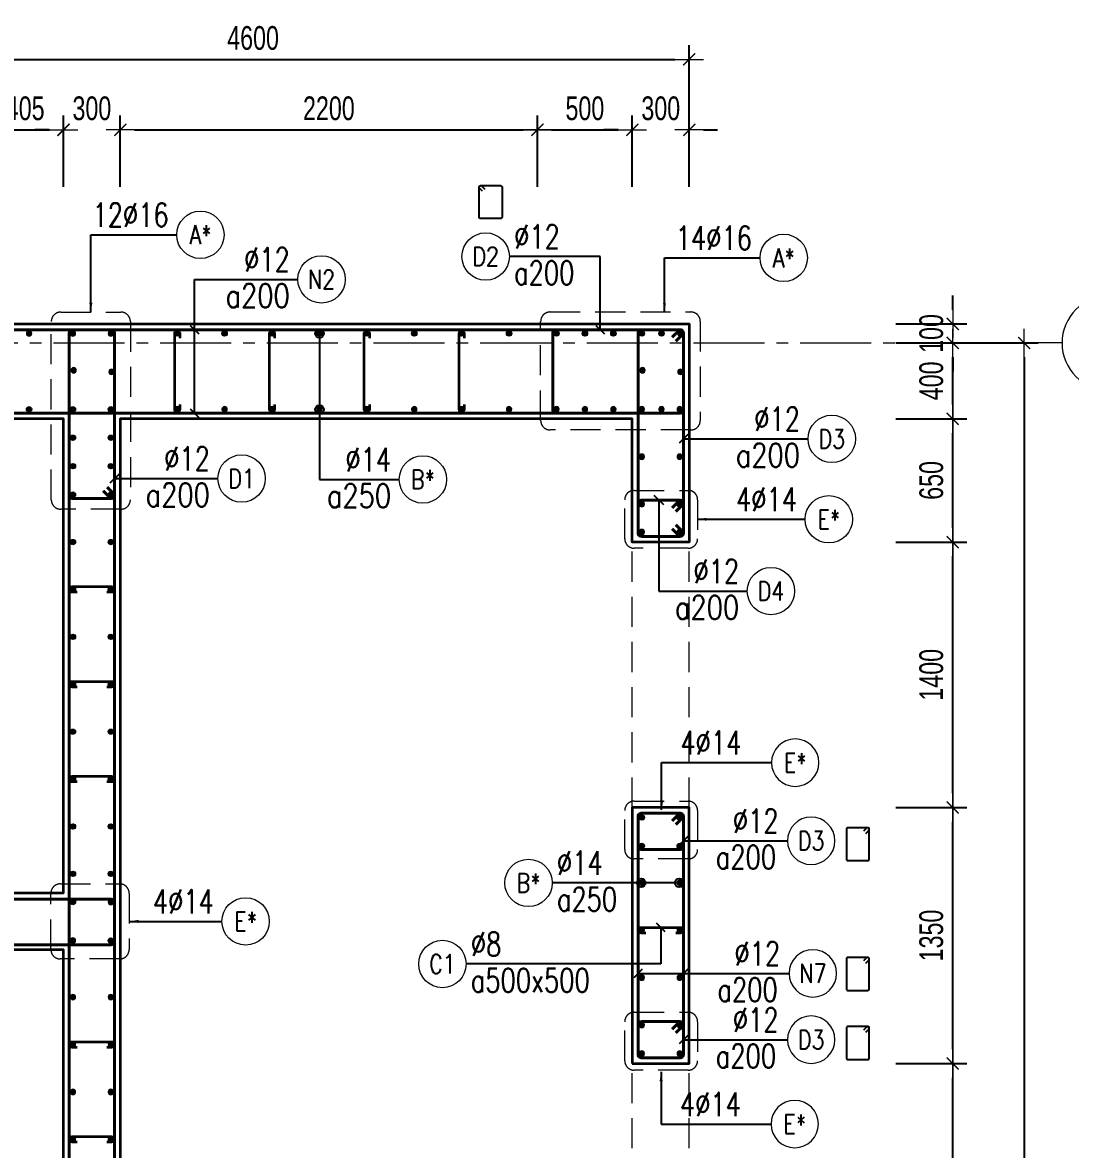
# Model space of a CAD drawing. Header units: millimetres. Extents: x 944027 to 981803, y -83026 to 82675.
# Drawn here: x 970458 to 975984, y -62139 to -56196 of the extents above; entities that cross this region are included whole.
import ezdxf
from ezdxf.enums import TextEntityAlignment as Align

# ---------------------------------------------------------------- set-up
doc = ezdxf.new("R2010")
doc.units = ezdxf.units.MM
doc.header["$MEASUREMENT"] = 0
for name, pattern in [('HIDDEN2', [4.7625, 3.175, -1.5875]), ('HT_Dim Grid$0$CENTER2', [1.125, 0.75, -0.125, 0.125, -0.125]), ('HT_Grid$0$CENTER2', [1.125, 0.75, -0.125, 0.125, -0.125])]:
    doc.linetypes.add(name, pattern=pattern)
doc.layers.get('0').update_dxf_attribs({"lineweight": 20})
doc.layers.get('Defpoints').update_dxf_attribs({"color": 151, "lineweight": 9})
for name, color, linetype, lineweight in [('HT_Dim Grid$0$NDC_S_AXIS', 5, 'HT_Dim Grid$0$CENTER2', 13), ('HT_Dim Grid$0$NDC_S_SYMBOL', 1, 'Continuous', 15), ('HT_Dim Grid$0$NDC_S_TEXT SYMBOL', 7, 'Continuous', 20), ('HT_Grid$0$NDC_S_AXIS', 5, 'HT_Grid$0$CENTER2', 13), ('KC-LEADER', 153, 'Continuous', 18), ('KC-THEP', 6, 'Continuous', 40), ('NDC_S_BEAM', 3, 'HIDDEN2', 20), ('NDC_S_DIM', 1, 'Continuous', 15), ('NDC_S_HIDDEN', 8, 'HIDDEN2', 13), ('NDC_S_LEADER', 1, 'Continuous', 15), ('NDC_S_REBAR', 4, 'Continuous', 35), ('NDC_S_STIRRUP', 4, 'Continuous', 40), ('NDC_S_VN TEXT', 7, 'Continuous', 20), ('NDC_S_WALL', 6, 'Continuous', 35)]:
    doc.layers.add(name, color=color, linetype=linetype, lineweight=lineweight)
doc.layers.add('Ligature', color=1, linetype='Continuous')
doc.styles.add('HT_Dim Grid$0$NDC_ANNO', font='', dxfattribs={"width": 0.8})
doc.styles.add('NDC_ARIAL', font='arial.ttf', dxfattribs={"width": 0.85})
doc.styles.add('NDC_DIM', font='', dxfattribs={"width": 0.75})
doc.styles.add('NDC_EN TXT', font='romans.shx', dxfattribs={"width": 0.8})
doc.styles.get('HT_Dim Grid$0$NDC_ANNO').set_extended_font_data('Dotum')
doc.styles.get('NDC_DIM').set_extended_font_data('Dotum')
doc.dimstyles.new('NDC_1-50', dxfattribs={"dimscale": 50, "dimtxt": 2.5, "dimasz": 1, "dimexe": 1.5, "dimexo": 0, "dimgap": 0.8, "dimtad": 1, "dimdec": 0, "dimdsep": 46, "dimtxsty": 'NDC_ARIAL', "dimblk": 'DIMMARK', "dimcen": 49999.938995, "dimdle": 1.5, "dimclrd": 1, "dimclre": 1, "dimclrt": 3, "dimadec": 0, "dimazin": 0, "dimtfac": 1, "dimtdec": 0, "dimtix": 1, "dimtmove": 2, "dimatfit": 3, "dimfxl": 1, "dimarcsym": 0})
doc.dimstyles.new('NDC_dim_30', dxfattribs={"dimscale": 30, "dimtxt": 2.5, "dimasz": 1.5, "dimexe": 1.5, "dimexo": 2.5, "dimgap": 1, "dimtad": 1, "dimdec": 0, "dimzin": 0, "dimdsep": 46, "dimtxsty": 'NDC_DIM', "dimblk": 'DIMMARK', "dimcen": 0.09, "dimdle": 1.2, "dimclrd": 1, "dimclre": 1, "dimclrt": 3, "dimadec": 0, "dimazin": 0, "dimtfac": 1, "dimtdec": 0, "dimtix": 1, "dimtofl": 0, "dimtmove": 0, "dimatfit": 3, "dimfxl": 6, "dimfxlon": 1, "dimtolj": 1, "dimtzin": 0, "dimarcsym": 0})
doc.dimstyles.new('NDC_dim_50', dxfattribs={"dimscale": 50, "dimtxt": 2.5, "dimasz": 1.5, "dimexe": 1.5, "dimexo": 2.5, "dimgap": 1, "dimtad": 1, "dimdec": 0, "dimzin": 0, "dimdsep": 46, "dimtxsty": 'NDC_DIM', "dimblk": 'DIMMARK', "dimcen": 0.09, "dimdle": 1.2, "dimclrd": 1, "dimclre": 1, "dimclrt": 3, "dimadec": 0, "dimazin": 0, "dimtfac": 1, "dimtdec": 0, "dimtix": 1, "dimtofl": 0, "dimtmove": 0, "dimatfit": 3, "dimfxl": 6, "dimfxlon": 1, "dimtolj": 1, "dimtzin": 0, "dimarcsym": 0})

# ---------------------------------------------------------------- blocks, each defined once
blk = doc.blocks.new('THEP')
at = {"layer": 'KC-LEADER', "color": 6}
blk.add_circle((0, 0), 14, dxfattribs=at)
at = {"layer": 'KC-THEP'}
for p, q in [((-14, 0), (14, 0)), ((9.9, 9.9), (-9.9, -9.9)), ((-9.9, 9.9), (9.9, -9.9)), ((0, 14), (0, -14))]:
    blk.add_line(p, q, dxfattribs=at)
blk = doc.blocks.new('DIMMARK')
at = {"layer": 'NDC_S_DIM', "color": 1}
blk.add_line((-1.5, 0), (1, 0), dxfattribs=at)
at = {"layer": 'NDC_S_DIM', "color": 2, "const_width": 0.1}
blk.add_lwpolyline([(-0.424, -0.424), (0.424, 0.424)], dxfattribs=at)
blk = doc.blocks.new('*U13')
blk.add_circle((-2.5, 0), 2.5)
at = {"layer": 'NDC_S_VN TEXT', "color": 3, "style": 'NDC_EN TXT', "width": 0.75}
blk.add_attdef('DK1', (0.5, 0.85), '', height=2.5, dxfattribs=at)
at = {"layer": 'NDC_S_VN TEXT', "color": 7, "style": 'NDC_EN TXT', "width": 0.8}
blk.add_attdef('SH2', text='', height=2, dxfattribs=at).set_placement((-2.5, 0), align=Align.MIDDLE)
blk = doc.blocks.new('*U11')
blk.add_circle((-2.5, 0), 2.5)
at = {"layer": 'NDC_S_VN TEXT', "color": 3, "style": 'NDC_EN TXT', "width": 0.75}
for tag, p in [('DK1', (0.5, 0.85)), ('KC1', (0.5, -2.97))]:
    blk.add_attdef(tag, p, '', height=2.5, dxfattribs=at)
at = {"layer": 'NDC_S_VN TEXT', "color": 7, "style": 'NDC_EN TXT', "width": 0.8}
blk.add_attdef('SH2', text='', height=2, dxfattribs=at).set_placement((-2.5, 0), align=Align.MIDDLE)
blk = doc.blocks.new('*U12')
blk.add_circle((-2.5, 0), 2.5)
at = {"layer": 'NDC_S_VN TEXT', "color": 3, "style": 'NDC_EN TXT', "width": 0.75}
for tag, p in [('DK1', (0.5, 0.85)), ('KC1', (0.5, -2.97))]:
    blk.add_attdef(tag, p, '', height=2.5, dxfattribs=at)
at = {"layer": 'NDC_S_VN TEXT', "color": 7, "style": 'NDC_EN TXT', "width": 0.8}
blk.add_attdef('SH2', text='', height=2, dxfattribs=at).set_placement((-2.5, 0), align=Align.MIDDLE)
blk = doc.blocks.new('*U9')
blk.add_circle((2.5, 0), 2.5)
at = {"layer": 'NDC_S_VN TEXT', "color": 3, "style": 'NDC_EN TXT', "width": 0.75}
blk.add_attdef('DK2', text='', height=2.5, dxfattribs=at).set_placement((-0.85, 0.85), align=Align.RIGHT)
at = {"layer": 'NDC_S_VN TEXT', "color": 7, "style": 'NDC_EN TXT', "width": 0.8}
blk.add_attdef('SH3', text='', height=2, dxfattribs=at).set_placement((2.5, 0), align=Align.MIDDLE)
blk = doc.blocks.new('*U10')
blk.add_circle((2.5, 0), 2.5)
at = {"layer": 'NDC_S_VN TEXT', "color": 3, "style": 'NDC_EN TXT'}
for tag, width, p in [('DK2', 0.75, (-0.85, 0.85)), ('KC2', 0.8, (-0.85, -2.97))]:
    blk.add_attdef(tag, text='', height=2.5, dxfattribs=dict(at, width=width)).set_placement(p, align=Align.RIGHT)
at = {"layer": 'NDC_S_VN TEXT', "color": 7, "style": 'NDC_EN TXT', "width": 0.8}
blk.add_attdef('SH3', text='', height=2, dxfattribs=at).set_placement((2.5, 0), align=Align.MIDDLE)
blk = doc.blocks.new('*D687')
at = {"layer": 'Defpoints', "color": 0, "transparency": 16777216}
for p in [(973973.1, -61685.4), (975362.6, -61685.4), (973973.1, -63085.4)]:
    blk.add_point(p, dxfattribs=at)
at = {"layer": 'NDC_S_DIM', "color": 1, "lineweight": -2, "transparency": 16777216}
for p, q in [((975062.6, -61685.4), (975437.6, -61685.4)), ((975362.6, -63010.4), (975362.6, -61760.4)), ((975062.6, -63085.4), (975437.6, -63085.4))]:
    blk.add_line(p, q, dxfattribs=at)
at = {"layer": 'NDC_S_DIM', "color": 1, "lineweight": -2, "transparency": 16777216, "xscale": 75, "yscale": 75, "zscale": 75}
for p, rotation in [((975362.6, -61685.4), 90), ((975362.6, -63085.4), 270)]:
    blk.add_blockref('DIMMARK', p, dxfattribs=dict(at, rotation=rotation))
at = {"layer": 'NDC_S_DIM', "color": 3, "transparency": 16777216, "insert": (975250, -62385.4), "char_height": 125, "attachment_point": 5, "rotation": 90, "style": 'NDC_DIM'}
blk.add_mtext('\\A1;1400', dxfattribs=at)
blk = doc.blocks.new('*D688')
at = {"layer": 'Defpoints', "color": 0, "transparency": 16777216}
for p in [(973973.1, -60335.4), (975362.6, -60335.4), (973973.1, -61685.4)]:
    blk.add_point(p, dxfattribs=at)
at = {"layer": 'NDC_S_DIM', "color": 1, "lineweight": -2, "transparency": 16777216}
for p, q in [((975062.6, -60335.4), (975437.6, -60335.4)), ((975362.6, -61610.4), (975362.6, -60410.4)), ((975062.6, -61685.4), (975437.6, -61685.4))]:
    blk.add_line(p, q, dxfattribs=at)
at = {"layer": 'NDC_S_DIM', "color": 1, "lineweight": -2, "transparency": 16777216, "xscale": 75, "yscale": 75, "zscale": 75}
for p, rotation in [((975362.6, -60335.4), 90), ((975362.6, -61685.4), 270)]:
    blk.add_blockref('DIMMARK', p, dxfattribs=dict(at, rotation=rotation))
at = {"layer": 'NDC_S_DIM', "color": 3, "transparency": 16777216, "insert": (975250, -61010.4), "char_height": 125, "attachment_point": 5, "rotation": 90, "style": 'NDC_DIM'}
blk.add_mtext('\\A1;1350', dxfattribs=at)
blk = doc.blocks.new('*D689')
at = {"layer": 'Defpoints', "color": 0, "transparency": 16777216}
for p in [(973973.1, -58935.4), (975362.6, -58935.4), (973973.1, -60335.4)]:
    blk.add_point(p, dxfattribs=at)
at = {"layer": 'NDC_S_DIM', "color": 1, "lineweight": -2, "transparency": 16777216}
for p, q in [((975062.6, -58935.4), (975437.6, -58935.4)), ((975362.6, -60260.4), (975362.6, -59010.4)), ((975062.6, -60335.4), (975437.6, -60335.4))]:
    blk.add_line(p, q, dxfattribs=at)
at = {"layer": 'NDC_S_DIM', "color": 1, "lineweight": -2, "transparency": 16777216, "xscale": 75, "yscale": 75, "zscale": 75}
for p, rotation in [((975362.6, -58935.4), 90), ((975362.6, -60335.4), 270)]:
    blk.add_blockref('DIMMARK', p, dxfattribs=dict(at, rotation=rotation))
at = {"layer": 'NDC_S_DIM', "color": 3, "transparency": 16777216, "insert": (975250, -59635.4), "char_height": 125, "attachment_point": 5, "rotation": 90, "style": 'NDC_DIM'}
blk.add_mtext('\\A1;1400', dxfattribs=at)
blk = doc.blocks.new('*D690')
at = {"layer": 'Defpoints', "color": 0, "transparency": 16777216}
for p in [(973673.1, -58285.4), (975362.6, -58285.4), (973973.1, -58935.4)]:
    blk.add_point(p, dxfattribs=at)
at = {"layer": 'NDC_S_DIM', "color": 1, "lineweight": -2, "transparency": 16777216}
for p, q in [((975062.6, -58285.4), (975437.6, -58285.4)), ((975362.6, -58860.4), (975362.6, -58360.4)), ((975062.6, -58935.4), (975437.6, -58935.4))]:
    blk.add_line(p, q, dxfattribs=at)
at = {"layer": 'NDC_S_DIM', "color": 1, "lineweight": -2, "transparency": 16777216, "xscale": 75, "yscale": 75, "zscale": 75}
for p, rotation in [((975362.6, -58285.4), 90), ((975362.6, -58935.4), 270)]:
    blk.add_blockref('DIMMARK', p, dxfattribs=dict(at, rotation=rotation))
at = {"layer": 'NDC_S_DIM', "color": 3, "transparency": 16777216, "insert": (975250, -58610.4), "char_height": 125, "attachment_point": 5, "rotation": 90, "style": 'NDC_DIM'}
blk.add_mtext('\\A1;650', dxfattribs=at)
blk = doc.blocks.new('*D691')
at = {"layer": 'Defpoints', "color": 0, "transparency": 16777216}
for p in [(973973.1, -57885.4), (975362.6, -57885.4), (973673.1, -58285.4)]:
    blk.add_point(p, dxfattribs=at)
at = {"layer": 'NDC_S_DIM', "color": 1, "lineweight": -2, "transparency": 16777216}
for p, q in [((975062.6, -57885.4), (975437.6, -57885.4)), ((975362.6, -58210.4), (975362.6, -57960.4)), ((975062.6, -58285.4), (975437.6, -58285.4))]:
    blk.add_line(p, q, dxfattribs=at)
at = {"layer": 'NDC_S_DIM', "color": 1, "lineweight": -2, "transparency": 16777216, "xscale": 75, "yscale": 75, "zscale": 75}
for p, rotation in [((975362.6, -57885.4), 90), ((975362.6, -58285.4), 270)]:
    blk.add_blockref('DIMMARK', p, dxfattribs=dict(at, rotation=rotation))
at = {"layer": 'NDC_S_DIM', "color": 3, "transparency": 16777216, "insert": (975250, -58085.4), "char_height": 125, "attachment_point": 5, "rotation": 90, "style": 'NDC_DIM'}
blk.add_mtext('\\A1;400', dxfattribs=at)
blk = doc.blocks.new('*D692')
at = {"layer": 'Defpoints', "color": 0, "transparency": 16777216}
for p in [(974031.7, -57885.4), (973973.1, -66885.4), (975739.1, -66885.4)]:
    blk.add_point(p, dxfattribs=at)
at = {"layer": 'NDC_S_DIM', "color": 1, "lineweight": -2, "transparency": 16777216}
for p, q in [((975439.1, -57885.4), (975814.1, -57885.4)), ((975739.1, -57960.4), (975739.1, -66810.4)), ((975439.1, -66885.4), (975814.1, -66885.4))]:
    blk.add_line(p, q, dxfattribs=at)
at = {"layer": 'NDC_S_DIM', "color": 1, "lineweight": -2, "transparency": 16777216, "xscale": 75, "yscale": 75, "zscale": 75}
for p, rotation in [((975739.1, -57885.4), 90), ((975739.1, -66885.4), 270)]:
    blk.add_blockref('DIMMARK', p, dxfattribs=dict(at, rotation=rotation))
at = {"layer": 'NDC_S_DIM', "color": 3, "transparency": 16777216, "insert": (975626.5, -62385.4), "char_height": 125, "attachment_point": 5, "rotation": 90, "style": 'NDC_DIM'}
blk.add_mtext('\\A1;9000', dxfattribs=at)
blk = doc.blocks.new('*D694')
at = {"layer": 'Defpoints', "color": 0, "transparency": 16777216}
for p in [(970973.1, -56761.2), (970673.1, -58285.4), (970973.1, -58285.4)]:
    blk.add_point(p, dxfattribs=at)
at = {"layer": 'NDC_S_DIM', "color": 1, "lineweight": -2, "transparency": 16777216}
for p, q in [((970673.1, -57061.2), (970673.1, -56686.2)), ((970973.1, -57061.2), (970973.1, -56686.2)), ((970598.1, -56761.2), (970523.1, -56761.2)), ((971048.1, -56761.2), (971123.1, -56761.2))]:
    blk.add_line(p, q, dxfattribs=at)
at = {"layer": 'NDC_S_DIM', "color": 1, "lineweight": -2, "transparency": 16777216, "xscale": 75, "yscale": 75, "zscale": 75}
blk.add_blockref('DIMMARK', (970673.1, -56761.2), dxfattribs=at)
at = {"layer": 'NDC_S_DIM', "color": 1, "lineweight": -2, "transparency": 16777216, "xscale": 75, "yscale": 75, "zscale": 75, "rotation": 180}
blk.add_blockref('DIMMARK', (970973.1, -56761.2), dxfattribs=at)
at = {"layer": 'NDC_S_DIM', "color": 3, "transparency": 16777216, "insert": (970823.1, -56648.6), "char_height": 125, "attachment_point": 5, "style": 'NDC_DIM'}
blk.add_mtext('\\A1;300', dxfattribs=at)
blk = doc.blocks.new('*D695')
at = {"layer": 'Defpoints', "color": 0, "transparency": 16777216}
for p in [(973172.7, -56761.2), (973172.7, -58033.1), (970973.1, -58285.4)]:
    blk.add_point(p, dxfattribs=at)
at = {"layer": 'NDC_S_DIM', "color": 1, "lineweight": -2, "transparency": 16777216}
for p, q in [((970973.1, -57061.2), (970973.1, -56686.2)), ((973172.7, -57061.2), (973172.7, -56686.2)), ((971048.1, -56761.2), (973097.7, -56761.2))]:
    blk.add_line(p, q, dxfattribs=at)
at = {"layer": 'NDC_S_DIM', "color": 1, "lineweight": -2, "transparency": 16777216, "xscale": 75, "yscale": 75, "zscale": 75, "rotation": 180}
blk.add_blockref('DIMMARK', (970973.1, -56761.2), dxfattribs=at)
at = {"layer": 'NDC_S_DIM', "color": 1, "lineweight": -2, "transparency": 16777216, "xscale": 75, "yscale": 75, "zscale": 75}
blk.add_blockref('DIMMARK', (973172.7, -56761.2), dxfattribs=at)
at = {"layer": 'NDC_S_DIM', "color": 3, "transparency": 16777216, "insert": (972072.9, -56648.6), "char_height": 125, "attachment_point": 5, "style": 'NDC_DIM'}
blk.add_mtext('\\A1;2200', dxfattribs=at)
blk = doc.blocks.new('*D696')
at = {"layer": 'Defpoints', "color": 0, "transparency": 16777216}
for p in [(973673.1, -56761.2), (973172.7, -58033.1), (973673.1, -58285.4)]:
    blk.add_point(p, dxfattribs=at)
at = {"layer": 'NDC_S_DIM', "color": 1, "lineweight": -2, "transparency": 16777216}
for p, q in [((973172.7, -57061.2), (973172.7, -56686.2)), ((973673.1, -57061.2), (973673.1, -56686.2)), ((973247.7, -56761.2), (973598.1, -56761.2))]:
    blk.add_line(p, q, dxfattribs=at)
at = {"layer": 'NDC_S_DIM', "color": 1, "lineweight": -2, "transparency": 16777216, "xscale": 75, "yscale": 75, "zscale": 75, "rotation": 180}
blk.add_blockref('DIMMARK', (973172.7, -56761.2), dxfattribs=at)
at = {"layer": 'NDC_S_DIM', "color": 1, "lineweight": -2, "transparency": 16777216, "xscale": 75, "yscale": 75, "zscale": 75}
blk.add_blockref('DIMMARK', (973673.1, -56761.2), dxfattribs=at)
at = {"layer": 'NDC_S_DIM', "color": 3, "transparency": 16777216, "insert": (973422.9, -56648.6), "char_height": 125, "attachment_point": 5, "style": 'NDC_DIM'}
blk.add_mtext('\\A1;500', dxfattribs=at)
blk = doc.blocks.new('*D697')
at = {"layer": 'Defpoints', "color": 0, "transparency": 16777216}
for p in [(973973.1, -56761.2), (973973.1, -57785.4), (973673.1, -58285.4)]:
    blk.add_point(p, dxfattribs=at)
at = {"layer": 'NDC_S_DIM', "color": 1, "lineweight": -2, "transparency": 16777216}
for p, q in [((973673.1, -57061.2), (973673.1, -56686.2)), ((973973.1, -57061.2), (973973.1, -56686.2)), ((973598.1, -56761.2), (973523.1, -56761.2)), ((974048.1, -56761.2), (974123.1, -56761.2))]:
    blk.add_line(p, q, dxfattribs=at)
at = {"layer": 'NDC_S_DIM', "color": 1, "lineweight": -2, "transparency": 16777216, "xscale": 75, "yscale": 75, "zscale": 75}
blk.add_blockref('DIMMARK', (973673.1, -56761.2), dxfattribs=at)
at = {"layer": 'NDC_S_DIM', "color": 1, "lineweight": -2, "transparency": 16777216, "xscale": 75, "yscale": 75, "zscale": 75, "rotation": 180}
blk.add_blockref('DIMMARK', (973973.1, -56761.2), dxfattribs=at)
at = {"layer": 'NDC_S_DIM', "color": 3, "transparency": 16777216, "insert": (973823.1, -56648.6), "char_height": 125, "attachment_point": 5, "style": 'NDC_DIM'}
blk.add_mtext('\\A1;300', dxfattribs=at)
blk = doc.blocks.new('*D702')
at = {"layer": 'Defpoints', "color": 0, "transparency": 16777216}
for p in [(970674.1, -56761.2), (970268.8, -57969.2), (970674.1, -58285.4)]:
    blk.add_point(p, dxfattribs=at)
at = {"layer": 'NDC_S_DIM', "color": 1, "lineweight": -2, "transparency": 16777216}
for p, q in [((970268.8, -57061.2), (970268.8, -56686.2)), ((970674.1, -57061.2), (970674.1, -56686.2)), ((970343.8, -56761.2), (970599.1, -56761.2))]:
    blk.add_line(p, q, dxfattribs=at)
at = {"layer": 'NDC_S_DIM', "color": 1, "lineweight": -2, "transparency": 16777216, "xscale": 75, "yscale": 75, "zscale": 75, "rotation": 180}
blk.add_blockref('DIMMARK', (970268.8, -56761.2), dxfattribs=at)
at = {"layer": 'NDC_S_DIM', "color": 1, "lineweight": -2, "transparency": 16777216, "xscale": 75, "yscale": 75, "zscale": 75}
blk.add_blockref('DIMMARK', (970674.1, -56761.2), dxfattribs=at)
at = {"layer": 'NDC_S_DIM', "color": 3, "transparency": 16777216, "insert": (970471.5, -56648.6), "char_height": 125, "attachment_point": 5, "style": 'NDC_DIM'}
blk.add_mtext('\\A1;405', dxfattribs=at)
blk = doc.blocks.new('*D664')
at = {"layer": 'Defpoints', "color": 0, "ltscale": 200, "transparency": 16777216}
for p in [(973973.1, -56390.1), (969373.1, -57622), (973973.1, -57785.4)]:
    blk.add_point(p, dxfattribs=at)
at = {"layer": 'NDC_S_DIM', "color": 1, "lineweight": -2, "ltscale": 200, "transparency": 16777216}
for p, q in [((969373.1, -56690.1), (969373.1, -56315.1)), ((973973.1, -56690.1), (973973.1, -56315.1)), ((969448.1, -56390.1), (973898.1, -56390.1))]:
    blk.add_line(p, q, dxfattribs=at)
at = {"layer": 'NDC_S_DIM', "color": 1, "lineweight": -2, "ltscale": 200, "transparency": 16777216, "xscale": 75, "yscale": 75, "zscale": 75, "rotation": 180}
blk.add_blockref('DIMMARK', (969373.1, -56390.1), dxfattribs=at)
at = {"layer": 'NDC_S_DIM', "color": 1, "lineweight": -2, "ltscale": 200, "transparency": 16777216, "xscale": 75, "yscale": 75, "zscale": 75}
blk.add_blockref('DIMMARK', (973973.1, -56390.1), dxfattribs=at)
at = {"layer": 'NDC_S_DIM', "color": 3, "ltscale": 200, "transparency": 16777216, "insert": (971673.1, -56277.6), "char_height": 125, "attachment_point": 5, "style": 'NDC_DIM'}
blk.add_mtext('\\A1;4600', dxfattribs=at)
blk = doc.blocks.new('*U22')
at = {"layer": 'HT_Dim Grid$0$NDC_S_SYMBOL'}
blk.add_line((5, 0), (9, 0), dxfattribs=at)
blk.add_circle((0, 0), 5, dxfattribs=at)
at = {"layer": 'HT_Dim Grid$0$NDC_S_TEXT SYMBOL', "color": 7, "style": 'HT_Dim Grid$0$NDC_ANNO', "width": 0.8}
blk.add_attdef('GRID', text='', height=4, rotation=270, dxfattribs=at).set_placement((0, 0), align=Align.MIDDLE)
blk = doc.blocks.new('*D669')
at = {"layer": 'Defpoints', "color": 0, "ltscale": 200, "transparency": 16777216}
for p in [(973973.1, -57785.4), (975362.6, -57785.4), (973973.1, -57885.4)]:
    blk.add_point(p, dxfattribs=at)
at = {"layer": 'NDC_S_DIM', "color": 1, "lineweight": -2, "ltscale": 200, "transparency": 16777216}
for p, q in [((975362.6, -57710.4), (975362.6, -57635.4)), ((975062.6, -57785.4), (975437.6, -57785.4)), ((975062.6, -57885.4), (975437.6, -57885.4)), ((975362.6, -57960.4), (975362.6, -58035.4))]:
    blk.add_line(p, q, dxfattribs=at)
at = {"layer": 'NDC_S_DIM', "color": 1, "lineweight": -2, "ltscale": 200, "transparency": 16777216, "xscale": 75, "yscale": 75, "zscale": 75}
for p, rotation in [((975362.6, -57785.4), 270), ((975362.6, -57885.4), 90)]:
    blk.add_blockref('DIMMARK', p, dxfattribs=dict(at, rotation=rotation))
at = {"layer": 'NDC_S_DIM', "color": 3, "ltscale": 200, "transparency": 16777216, "insert": (975250, -57835.4), "char_height": 125, "attachment_point": 5, "rotation": 90, "style": 'NDC_DIM'}
blk.add_mtext('\\A1;100', dxfattribs=at)

msp = doc.modelspace()

# ---------------------------------------------------------------- linework, layer by layer
at = {"layer": 'HT_Grid$0$NDC_S_AXIS', "ltscale": 500}
msp.add_line((965557.6, -57885.4), (975739.1, -57885.4), dxfattribs=at)
at = {"layer": 'Ligature'}
for points in [[(972883.5, -57085.4), (972867.5, -57069.5, -0.668179), (972873.3, -57055.5), (972977.9, -57055.5, -0.414214), (972986.1, -57063.7), (972986.1, -57220.8, -0.414214), (972977.9, -57229), (972873.3, -57229, -0.414214), (972865.1, -57220.8), (972865.1, -57063.7, -0.668179), (972879.1, -57057.9), (972895, -57073.9)], [(974904.3, -60471.9), (974920.3, -60456, 0.668179), (974914.5, -60442), (974809.9, -60442, 0.414214), (974801.7, -60450.2), (974801.7, -60607.3, 0.414214), (974809.9, -60615.5), (974914.5, -60615.5, 0.414214), (974922.7, -60607.3), (974922.7, -60450.2, 0.668179), (974908.7, -60444.4), (974892.8, -60460.4)], [(974904.3, -61156.4), (974920.3, -61140.4, 0.668179), (974914.5, -61126.4), (974809.9, -61126.4, 0.414214), (974801.7, -61134.6), (974801.7, -61291.7, 0.414214), (974809.9, -61299.9), (974914.5, -61299.9, 0.414214), (974922.7, -61291.7), (974922.7, -61134.6, 0.668179), (974908.7, -61128.8), (974892.7, -61144.8)], [(974904.3, -61521), (974920.3, -61505, 0.668179), (974914.5, -61491), (974809.9, -61491, 0.414214), (974801.7, -61499.2), (974801.7, -61656.3, 0.414214), (974809.9, -61664.5), (974914.5, -61664.5, 0.414214), (974922.7, -61656.3), (974922.7, -61499.2, 0.668179), (974908.7, -61493.4), (974892.7, -61509.4)]]:
    msp.add_lwpolyline(points, format="xyb", dxfattribs=at)
at = {"layer": 'NDC_S_BEAM', "ltscale": 50}
for p, q in [((973673.1, -60335.4), (973673.1, -58935.4)), ((973973.1, -60335.4), (973973.1, -58935.4)), ((973673.1, -63085.4), (973673.1, -61685.4)), ((973973.1, -63085.4), (973973.1, -61685.4))]:
    msp.add_line(p, q, dxfattribs=at)
at = {"layer": 'NDC_S_HIDDEN', "ltscale": 50}
for points in [[(970659, -57722.7), (970976.2, -57722.7, -0.414214), (971026.2, -57772.7), (971026.2, -58712, -0.414214), (970976.2, -58762), (970659, -58762, -0.414214), (970609, -58712), (970609, -57772.7, -0.414214)], [(973239.7, -57722.1), (973981.7, -57722.1, -0.414214), (974031.7, -57772.1), (974031.7, -58294.1, -0.414214), (973981.7, -58344.1), (973239.7, -58344.1, -0.414214), (973189.7, -58294.1), (973189.7, -57772.1, -0.414214)], [(973682.9, -58662.8), (973967.6, -58662.8, -0.414214), (974017.6, -58712.8), (974017.6, -58917.8, -0.414214), (973967.6, -58967.8), (973682.9, -58967.8, -0.414214), (973632.9, -58917.8), (973632.9, -58712.8, -0.414214)], [(973682.9, -60301.9), (973967.6, -60301.9, -0.414214), (974017.6, -60351.9), (974017.6, -60556.9, -0.414214), (973967.6, -60606.9), (973682.9, -60606.9, -0.414214), (973632.9, -60556.9), (973632.9, -60351.9, -0.414214)], [(970656.8, -60738.2), (970969.9, -60738.2, -0.414214), (971019.9, -60788.2), (971019.9, -61084.1, -0.414214), (970969.9, -61134.1), (970656.8, -61134.1, -0.414214), (970606.8, -61084.1), (970606.8, -60788.2, -0.414214)], [(973682.9, -61415.6), (973967.6, -61415.6, -0.414214), (974017.6, -61465.6), (974017.6, -61670.6, -0.414214), (973967.6, -61720.6), (973682.9, -61720.6, -0.414214), (973632.9, -61670.6), (973632.9, -61465.6, -0.414214)]]:
    msp.add_lwpolyline(points, format="xyb", close=True, dxfattribs=at)
at = {"layer": 'NDC_S_REBAR'}
for points in [[(971288.1, -57860.4), (971288.1, -57835.4, 1), (971258.1, -57835.4), (971258.1, -58235.4, 1), (971288.1, -58235.4), (971288.1, -58210.4)], [(971788.1, -57860.4), (971788.1, -57835.4, 1), (971758.1, -57835.4), (971758.1, -58235.4, 1), (971788.1, -58235.4), (971788.1, -58210.4)], [(972288.1, -57860.4), (972288.1, -57835.4, 1), (972258.1, -57835.4), (972258.1, -58235.4, 1), (972288.1, -58235.4), (972288.1, -58210.4)], [(972788.1, -57860.4), (972788.1, -57835.4, 1), (972758.1, -57835.4), (972758.1, -58235.4, 1), (972788.1, -58235.4), (972788.1, -58210.4)], [(970744.7, -59200.4), (970719.7, -59200.4, -1), (970719.7, -59170.4), (970926.7, -59170.4, -1), (970926.7, -59200.4), (970901.7, -59200.4)], [(970744.7, -59700.4), (970719.7, -59700.4, -1), (970719.7, -59670.4), (970926.7, -59670.4, -1), (970926.7, -59700.4), (970901.7, -59700.4)], [(970744.7, -60200.4), (970719.7, -60200.4, -1), (970719.7, -60170.4), (970926.7, -60170.4, -1), (970926.7, -60200.4), (970901.7, -60200.4)], [(973744.7, -60997.8), (973719.7, -60997.8, -1), (973719.7, -60967.8), (973926.7, -60967.8, -1), (973926.7, -60997.8), (973901.7, -60997.8)], [(970744.7, -61600.4), (970719.7, -61600.4, -1), (970719.7, -61570.4), (970926.7, -61570.4, -1), (970926.7, -61600.4), (970901.7, -61600.4)], [(970744.7, -62100.4), (970719.7, -62100.4, -1), (970719.7, -62070.4), (970926.7, -62070.4, -1), (970926.7, -62100.4), (970901.7, -62100.4)]]:
    msp.add_lwpolyline(points, format="xyb", dxfattribs=at)
at = {"layer": 'NDC_S_STIRRUP'}
for points in [[(970358.8, -58215.4), (970318.8, -58255.4, -0.414214), (970298.8, -58235.4), (970298.8, -57835.4, -0.414214), (970318.8, -57815.4), (973923.1, -57815.4, -0.414214), (973943.1, -57835.4), (973943.1, -58235.4, -0.414214), (973923.1, -58255.4), (970318.8, -58255.4, -0.414214), (970298.8, -58235.4), (970338.8, -58195.4)], [(970903.1, -66895.4), (970943.1, -66935.4, -0.414214), (970923.1, -66955.4), (970723.1, -66955.4, -0.414214), (970703.1, -66935.4), (970703.1, -57835.4, -0.414214), (970723.1, -57815.4), (970923.1, -57815.4, -0.414214), (970943.1, -57835.4), (970943.1, -66935.4, -0.414214), (970923.1, -66955.4), (970883.1, -66915.4)], [(970903.2, -58645.4), (970943.2, -58685.4, -0.414214), (970923.2, -58705.4), (970723.2, -58705.4, -0.414214), (970703.2, -58685.4), (970703.1, -57835.4, -0.414214), (970723.1, -57815.4), (970923.1, -57815.4, -0.414214), (970943.1, -57835.4), (970943.2, -58685.4, -0.414214), (970923.2, -58705.4), (970883.2, -58665.4)], [(973883.1, -57855.4), (973923.1, -57815.4, -0.414214), (973943.1, -57835.4), (973943.1, -58235.4, -0.414214), (973923.1, -58255.4), (973273.1, -58255.4, -0.414214), (973253.1, -58235.4), (973253.1, -57835.4, -0.414214), (973273.1, -57815.4), (973923.1, -57815.4, -0.414214), (973943.1, -57835.4), (973903.1, -57875.4)], [(973903.2, -58845.4), (973943.2, -58885.4, -0.414214), (973923.2, -58905.4), (973723.2, -58905.4, -0.414214), (973703.2, -58885.4), (973703.1, -57835.4, -0.414214), (973723.1, -57815.4), (973923.1, -57815.4, -0.414214), (973943.1, -57835.4), (973943.2, -58885.4, -0.414214), (973923.2, -58905.4), (973883.2, -58865.4)], [(973903.1, -58774.5), (973943.1, -58734.5, 0.414214), (973923.1, -58714.5), (973723.1, -58714.5, 0.414214), (973703.1, -58734.5), (973703.1, -58885.4, 0.414214), (973723.1, -58905.4), (973923.1, -58905.4, 0.414214), (973943.1, -58885.4), (973943.1, -58734.5, 0.414214), (973923.1, -58714.5), (973883.1, -58754.5)], [(973903.2, -60425.4), (973943.2, -60385.4, 0.414214), (973923.2, -60365.4), (973723.2, -60365.4, 0.414214), (973703.2, -60385.4), (973703.1, -61635.4, 0.414214), (973723.1, -61655.4), (973923.1, -61655.4, 0.414214), (973943.1, -61635.4), (973943.2, -60385.4, 0.414214), (973923.2, -60365.4), (973883.2, -60405.4)], [(973903.1, -60425.4), (973943.1, -60385.4, 0.414214), (973923.1, -60365.4), (973723.1, -60365.4, 0.414214), (973703.1, -60385.4), (973703.1, -60536.4, 0.414214), (973723.1, -60556.4), (973923.1, -60556.4, 0.414214), (973943.1, -60536.4), (973943.1, -60385.4, 0.414214), (973923.1, -60365.4), (973883.1, -60405.4)], [(967763.1, -61018.9), (967723.1, -61058.9, -0.414214), (967703.1, -61038.9), (967703.1, -60838.9, -0.414214), (967723.1, -60818.9), (970923.1, -60818.9, -0.414214), (970943.1, -60838.9), (970943.1, -61038.9, -0.414358), (970923.1, -61058.9), (967723.1, -61058.9, -0.414214), (967703.1, -61038.9), (967743.1, -60998.9)], [(973903.1, -61524.5), (973943.1, -61484.5, 0.414214), (973923.1, -61464.5), (973723.1, -61464.5, 0.414214), (973703.1, -61484.5), (973703.1, -61635.4, 0.414214), (973723.1, -61655.4), (973923.1, -61655.4, 0.414214), (973943.1, -61635.4), (973943.1, -61484.5, 0.414214), (973923.1, -61464.5), (973883.1, -61504.5)]]:
    msp.add_lwpolyline(points, format="xyb", dxfattribs=at)
at = {"layer": 'NDC_S_WALL', "ltscale": 10}
msp.add_lwpolyline([(970673.1, -66485.4), (970673.1, -61085.4), (967973.1, -61085.4), (967973.1, -61735.4), (967673.1, -61735.4), (967673.1, -57785.4), (969473.1, -57785.4), (969473.1, -58285.4), (967973.1, -58285.4), (967973.1, -60785.4), (970673.1, -60785.4), (970673.1, -58285.4), (970273.1, -58285.4), (970273.1, -57785.4), (973973.1, -57785.4), (973973.1, -58935.4), (973673.1, -58935.4), (973673.1, -58285.4), (970973.1, -58285.4), (970973.1, -66485.4)], dxfattribs=at)
msp.add_lwpolyline([(973673.1, -61685.4), (973973.1, -61685.4), (973973.1, -60335.4), (973673.1, -60335.4)], close=True, dxfattribs=at)

# ---------------------------------------------------------------- block references
at = {"layer": 'HT_Dim Grid$0$NDC_S_AXIS'}
ref = msp.add_blockref('*U22', (976189.1, -57885.4), dxfattribs=dict(at, xscale=-50, yscale=50, zscale=50))
ref.add_attrib('GRID', 'Y4', dxfattribs={"layer": 'HT_Dim Grid$0$NDC_S_TEXT SYMBOL', "color": 7, "height": 200, "style": 'HT_Dim Grid$0$NDC_ANNO', "width": 0.8}).set_placement((976189.1, -57885.4), align=Align.MIDDLE)
at = {"layer": 'KC-THEP', "xscale": -1}
for p, rotation in [((970491.9, -57835.4), 170.331435563619), ((970723.2, -57835.4), 350.3314355636191), ((970923.2, -57835.4), 350.3314355636191), ((973926.6, -57835.4), 170.331435563619), ((970726.8, -58029.3), 350.3314355636191), ((970926.8, -58037.8), 350.3314355636191), ((973726.6, -58029.3), 350.3314355636191), ((973926.6, -58037.8), 350.3314355636191), ((971273.1, -58235.4), 170.331435563619), ((971523.1, -58235.4), 170.331435563619), ((971773.1, -58235.4), 170.331435563619), ((972023.1, -58235.4), 170.331435563619), ((972273.1, -58235.4), 170.331435563619), ((972523.1, -58235.4), 170.331435563619), ((972773.1, -58235.4), 170.331435563619), ((973023.1, -58235.4), 170.331435563619), ((973273.1, -58235.4), 170.331435563619), ((973423.1, -58235.4), 170.331435563619), ((973573.1, -58235.4), 170.331435563619), ((973723.1, -58235.4), 170.331435563619), ((973826.9, -58235.4), 170.331435563619), ((973923.1, -58235.4), 170.331435563619), ((973723.1, -58485.4), 170.331435563619), ((973923.1, -58485.4), 170.331435563619), ((973723.1, -58735.4), 170.331435563619), ((973923.1, -58735.4), 170.331435563619), ((973723.1, -58882.8), 170.331435563619), ((973923.1, -58882.8), 170.331435563619), ((973723.1, -60732.8), 170.331435563619), ((973923.1, -60732.8), 170.331435563619), ((970923.1, -60834.2), 170.331435563619), ((973723.1, -60982.8), 170.331435563619), ((973923.1, -60982.8), 170.331435563619), ((970723.1, -61037), 170.331435563619), ((973723.1, -61232.8), 170.331435563619), ((973923.1, -61232.8), 170.331435563619), ((970723.1, -61335.4), 350.3314355636191), ((970923.1, -61335.4), 350.3314355636191), ((973723.1, -61482.8), 170.331435563619), ((973923.1, -61482.8), 170.331435563619), ((970723.1, -61585.4), 350.3314355636191), ((970923.1, -61585.4), 350.3314355636191), ((973723.1, -61632.8), 170.331435563619), ((973923.1, -61632.8), 170.331435563619), ((970723.1, -61835.4), 350.3314355636191), ((970923.1, -61835.4), 350.3314355636191), ((970723.1, -62085.4), 350.3314355636191), ((970923.1, -62085.4), 350.3314355636191)]:
    msp.add_blockref('THEP', p, dxfattribs=dict(at, rotation=rotation))
at = {"layer": 'KC-THEP'}
for p, rotation in [((971273.1, -57835.4), 9.668564436380946), ((971523.1, -57835.4), 9.668564436380946), ((971773.1, -57835.4), 9.668564436380946), ((972023.1, -57835.4), 9.668564436380946), ((972273.1, -57835.4), 9.668564436380946), ((972523.1, -57835.4), 9.668564436380946), ((972773.1, -57835.4), 9.668564436380946), ((973023.1, -57835.4), 9.668564436380946), ((973273.1, -57835.4), 9.668564436380946), ((973423.1, -57835.4), 9.668564436380946), ((973573.1, -57835.4), 9.668564436380946), ((973723.1, -57835.4), 9.668564436380946), ((973826.9, -57835.4), 9.668564436380946), ((970491.9, -58235.4), 9.668564436380946), ((970723.2, -58235.4), 189.6685644363809), ((970923.2, -58235.4), 189.6685644363809), ((970723.1, -58385.4), 189.6685644363809), ((970923.1, -58385.4), 189.6685644363809), ((970723.1, -58535.4), 189.6685644363809), ((970923.1, -58535.4), 189.6685644363809), ((970723.1, -58685.4), 189.6685644363807), ((970923.1, -58685.4), 189.6685644363807), ((970723.1, -58935.4), 189.6685644363807), ((970923.1, -58935.4), 189.6685644363807), ((970723.1, -59185.4), 189.6685644363807), ((970923.1, -59185.4), 189.6685644363807), ((970723.1, -59435.4), 189.6685644363807), ((970923.1, -59435.4), 189.6685644363807), ((970723.1, -59685.4), 189.6685644363807), ((970923.1, -59685.4), 189.6685644363807), ((970723.1, -59935.4), 189.6685644363807), ((970923.1, -59935.4), 189.6685644363807), ((970723.1, -60185.4), 189.6685644363807), ((970923.1, -60185.4), 189.6685644363807), ((973723.1, -60388), 9.668564436380926), ((973923.1, -60388), 9.668564436380926), ((970723.1, -60435.4), 189.6685644363807), ((970923.1, -60435.4), 189.6685644363807), ((973723.1, -60538), 9.668564436380926), ((973923.1, -60538), 9.668564436380926), ((970723.1, -60685.4), 189.6685644363807), ((970923.1, -60685.4), 189.6685644363807), ((970723.1, -60833.9), 9.668564436380898), ((970923.1, -61037.3), 9.66856443638095)]:
    msp.add_blockref('THEP', p, dxfattribs=dict(at, rotation=rotation))
at = {"layer": 'NDC_S_VN TEXT', "xscale": 50, "yscale": 50, "zscale": 50}
for name, p, values in [('*U9', (971270.6, -57315), {'SH3': 'A*', 'DK2': '12%%C16'}), ('*U11', (973024.7, -57429.5), {'SH2': 'D2', 'DK1': '%%C12', 'KC1': 'a200'}), ('*U9', (974346.4, -57436.6), {'SH3': 'A*', 'DK2': '14%%C16'}), ('*U10', (971909.3, -57550.2), {'SH3': 'N2', 'DK2': '%%C12', 'KC2': 'a200'}), ('*U10', (974599.9, -58391.3), {'SH3': 'D3', 'DK2': '%%C12', 'KC2': 'a200'}), ('*U10', (971487.8, -58600.5), {'SH3': 'D1', 'DK2': '%%C12', 'KC2': 'a200'}), ('*U10', (972443.7, -58605.4), {'SH3': 'B*', 'DK2': '%%C14', 'KC2': 'a250'}), ('*U9', (974584.1, -58815.3), {'SH3': 'E*', 'DK2': '4%%C14'}), ('*U10', (974279.1, -59194.1), {'SH3': 'D4', 'DK2': '%%C12', 'KC2': 'a200'}), ('*U11', (973250.7, -60733), {'SH2': 'B*', 'DK1': '%%C14', 'KC1': 'a250'}), ('*U9', (971508.7, -60936.2), {'SH3': 'E*', 'DK2': '4%%C14'}), ('*U12', (972796.7, -61160.7), {'SH2': 'C1', 'DK1': '%%c8', 'KC1': 'a500x500'})]:
    msp.add_blockref(name, p, dxfattribs=at).add_auto_attribs(values)
at = {"layer": 'NDC_S_VN TEXT'}
ref = msp.add_blockref('*U13', (974407, -60098.9), dxfattribs=dict(at, xscale=-50, yscale=50, zscale=50))
ref.add_attrib('SH2', 'E*', dxfattribs={"color": 7, "height": 100, "style": 'NDC_EN TXT', "width": 0.8}).set_placement((974532, -60098.9), align=Align.MIDDLE)
ref.add_attrib('DK1', '4%%C14', (973926.6, -60056.7), dxfattribs={"color": 3, "height": 125, "style": 'NDC_EN TXT', "width": 0.75})
ref = msp.add_blockref('*U11', (974491.4, -60510.9), dxfattribs=dict(at, xscale=-50, yscale=50, zscale=50))
ref.add_attrib('SH2', 'D3', dxfattribs={"color": 7, "height": 100, "style": 'NDC_EN TXT', "width": 0.8}).set_placement((974616.4, -60510.9), align=Align.MIDDLE)
ref.add_attrib('DK1', '%%C12', (974203, -60468.6), dxfattribs={"color": 3, "height": 125, "style": 'NDC_EN TXT', "width": 0.75})
ref.add_attrib('KC1', 'a200', (974113.7, -60659.5), dxfattribs={"color": 3, "height": 125, "style": 'NDC_EN TXT', "width": 0.75})
ref = msp.add_blockref('*U11', (974500, -61210.3), dxfattribs=dict(at, xscale=-50, yscale=50, zscale=50))
ref.add_attrib('SH2', 'N7', dxfattribs={"color": 7, "height": 100, "style": 'NDC_EN TXT', "width": 0.8}).set_placement((974625, -61210.3), align=Align.MIDDLE)
ref.add_attrib('DK1', '%%C12', (974211.6, -61168), dxfattribs={"color": 3, "height": 125, "style": 'NDC_EN TXT', "width": 0.75})
ref.add_attrib('KC1', 'a200', (974122.3, -61358.9), dxfattribs={"color": 3, "height": 125, "style": 'NDC_EN TXT', "width": 0.75})
ref = msp.add_blockref('*U11', (974491.4, -61560), dxfattribs=dict(at, xscale=-50, yscale=50, zscale=50))
ref.add_attrib('SH2', 'D3', dxfattribs={"color": 7, "height": 100, "style": 'NDC_EN TXT', "width": 0.8}).set_placement((974616.4, -61560), align=Align.MIDDLE)
ref.add_attrib('DK1', '%%C12', (974203, -61517.7), dxfattribs={"color": 3, "height": 125, "style": 'NDC_EN TXT', "width": 0.75})
ref.add_attrib('KC1', 'a200', (974113.7, -61708.6), dxfattribs={"color": 3, "height": 125, "style": 'NDC_EN TXT', "width": 0.75})
ref = msp.add_blockref('*U13', (974404.6, -62005), dxfattribs=dict(at, xscale=-50, yscale=50, zscale=50))
ref.add_attrib('SH2', 'E*', dxfattribs={"color": 7, "height": 100, "style": 'NDC_EN TXT', "width": 0.8}).set_placement((974529.6, -62005), align=Align.MIDDLE)
ref.add_attrib('DK1', '4%%C14', (973924.2, -61962.7), dxfattribs={"color": 3, "height": 125, "style": 'NDC_EN TXT', "width": 0.75})

# ---------------------------------------------------------------- dimensions: what is measured, and where the dimension line sits
at = {"layer": 'NDC_S_DIM', "ltscale": 200}
dim = msp.add_linear_dim(base=(973973.1, -56390.1), p1=(969373.1, -57622), p2=(973973.1, -57785.4), dimstyle='NDC_dim_50', override={"dimtmove": 1}, dxfattribs=at)
dim.commit()
dim.dimension.update_dxf_attribs({"geometry": '*D664', "text_midpoint": (971673.1, -56277.6)})
at = {"layer": 'NDC_S_DIM'}
for base, p1, p2, picture, middle in [((970674.1, -56761.2), (970268.8, -57969.2), (970674.1, -58285.4), '*D702', (970471.5, -56648.6)), ((970973.1, -56761.2), (970673.1, -58285.4), (970973.1, -58285.4), '*D694', (970823.1, -56648.6)), ((973172.7, -56761.2), (970973.1, -58285.4), (973172.7, -58033.1), '*D695', (972072.9, -56648.6)), ((973673.1, -56761.2), (973172.7, -58033.1), (973673.1, -58285.4), '*D696', (973422.9, -56648.6)), ((973973.1, -56761.2), (973673.1, -58285.4), (973973.1, -57785.4), '*D697', (973823.1, -56648.6))]:
    dim = msp.add_linear_dim(base=base, p1=p1, p2=p2, dimstyle='NDC_dim_50', override={"dimtmove": 1}, dxfattribs=at)
    dim.commit()
    dim.dimension.update_dxf_attribs({"geometry": picture, "text_midpoint": middle})
at = {"layer": 'NDC_S_DIM', "ltscale": 200}
dim = msp.add_linear_dim(base=(975362.6, -57785.4), p1=(973973.1, -57885.4), p2=(973973.1, -57785.4), angle=90, dimstyle='NDC_dim_50', override={"dimtmove": 1}, dxfattribs=at)
dim.commit()
dim.dimension.update_dxf_attribs({"geometry": '*D669', "text_midpoint": (975250, -57835.4)})
at = {"layer": 'NDC_S_DIM'}
for base, p1, p2, picture, middle in [((975362.6, -57885.4), (973673.1, -58285.4), (973973.1, -57885.4), '*D691', (975250, -58085.4)), ((975362.6, -58285.4), (973973.1, -58935.4), (973673.1, -58285.4), '*D690', (975250, -58610.4)), ((975362.6, -58935.4), (973973.1, -60335.4), (973973.1, -58935.4), '*D689', (975250, -59635.4)), ((975362.6, -60335.4), (973973.1, -61685.4), (973973.1, -60335.4), '*D688', (975250, -61010.4)), ((975362.6, -61685.4), (973973.1, -63085.4), (973973.1, -61685.4), '*D687', (975250, -62385.4))]:
    dim = msp.add_linear_dim(base=base, p1=p1, p2=p2, angle=90, dimstyle='NDC_dim_50', override={"dimtmove": 1}, dxfattribs=at)
    dim.commit()
    dim.dimension.update_dxf_attribs({"geometry": picture, "text_midpoint": middle})
dim = msp.add_linear_dim(base=(975739.1, -66885.4), p1=(974031.7, -57885.4), p2=(973973.1, -66885.4), angle=90, dimstyle='NDC_dim_50', dxfattribs=at)
dim.commit()
dim.dimension.update_dxf_attribs({"geometry": '*D692', "text_midpoint": (975626.5, -62385.4)})

# ---------------------------------------------------------------- leaders
at = {"layer": 'NDC_S_LEADER'}
for points, dimstyle, override in [([(970817.6, -57722.7), (970817.6, -57315), (971270.6, -57315)], 'NDC_1-50', {"dimgap": 0.8, "dimtad": 0}), ([(973503.2, -57815.4), (973503.2, -57429.5), (973024.7, -57429.5)], 'NDC_dim_30', {"dimtad": 0, "dimldrblk": 'Oblique'}), ([(973842.6, -57722.1), (973842.6, -57436.6), (974346.4, -57436.6)], 'NDC_dim_30', {"dimtad": 0}), ([(971364.6, -58255.4), (971364.6, -57550.3), (971909.3, -57550.3)], 'NDC_dim_30', {"dimtad": 0, "dimldrblk": 'Oblique'}), ([(971364.6, -57815.4), (971364.6, -57550.3), (971909.3, -57550.3)], 'NDC_dim_30', {"dimtad": 0, "dimldrblk": 'Oblique'}), ([(972023.1, -57835.7), (972023.1, -58605.6), (972443.7, -58605.6)], 'NDC_dim_30', {"dimgap": 1, "dimtad": 0, "dimldrblk": 'Origin'}), ([(972023.1, -58235.7), (972023.1, -58605.6), (972443.7, -58605.6)], 'NDC_dim_30', {"dimgap": 1, "dimtad": 0, "dimldrblk": 'Origin'}), ([(973943.2, -58391.3), (974599.9, -58391.3)], 'NDC_dim_30', {"dimtad": 0, "dimldrblk": 'Oblique'}), ([(970943.1, -58600.5), (971487.8, -58600.5)], 'NDC_1-50', {"dimgap": 0.8, "dimtad": 0, "dimldrblk": 'Oblique'}), ([(973813.4, -58714.5), (973813.4, -59194.1), (974279.1, -59194.1)], 'NDC_1-50', {"dimgap": 0.8, "dimtad": 0, "dimldrblk": 'Oblique'}), ([(974017.6, -58815.3), (974584.1, -58815.3)], 'NDC_dim_30', {"dimtad": 0}), ([(973827.7, -60347.8), (973827.7, -60098.9), (974409.3, -60098.9)], 'NDC_1-50', {"dimgap": 0.8, "dimtad": 0}), ([(973943.1, -60510.9), (974493.5, -60510.9)], 'NDC_dim_30', {"dimtad": 0, "dimldrblk": 'Oblique'}), ([(973919.6, -60732.7), (973250.7, -60733)], 'NDC_dim_30', {"dimtad": 0, "dimldrblk": 'Origin'}), ([(973719.6, -60733), (973250.7, -60733)], 'NDC_dim_30', {"dimtad": 0, "dimldrblk": 'Origin'}), ([(971019.9, -60936.2), (971508.7, -60936.2)], 'NDC_1-50', {"dimgap": 0.8, "dimtad": 0}), ([(973823.2, -60967.8), (973823.1, -61160.4), (972796.7, -61160.7)], 'NDC_dim_30', {"dimtad": 0, "dimldrblk": 'Oblique'}), ([(973703.1, -61210.4), (974500, -61210.4)], 'NDC_dim_30', {"dimtad": 0, "dimldrblk": 'Oblique'}), ([(973943.1, -61210.4), (974500, -61210.4)], 'NDC_dim_30', {"dimtad": 0, "dimldrblk": 'Oblique'}), ([(973943.1, -61560), (974493.4, -61560)], 'NDC_dim_30', {"dimtad": 0, "dimldrblk": 'Oblique'}), ([(973825.2, -61728.9), (973825.2, -62005), (974406.8, -62005)], 'NDC_1-50', {"dimgap": 0.8, "dimtad": 0})]:
    msp.add_leader(points, dimstyle=dimstyle, override=override, dxfattribs=at)

doc.saveas('drawing.dxf')
